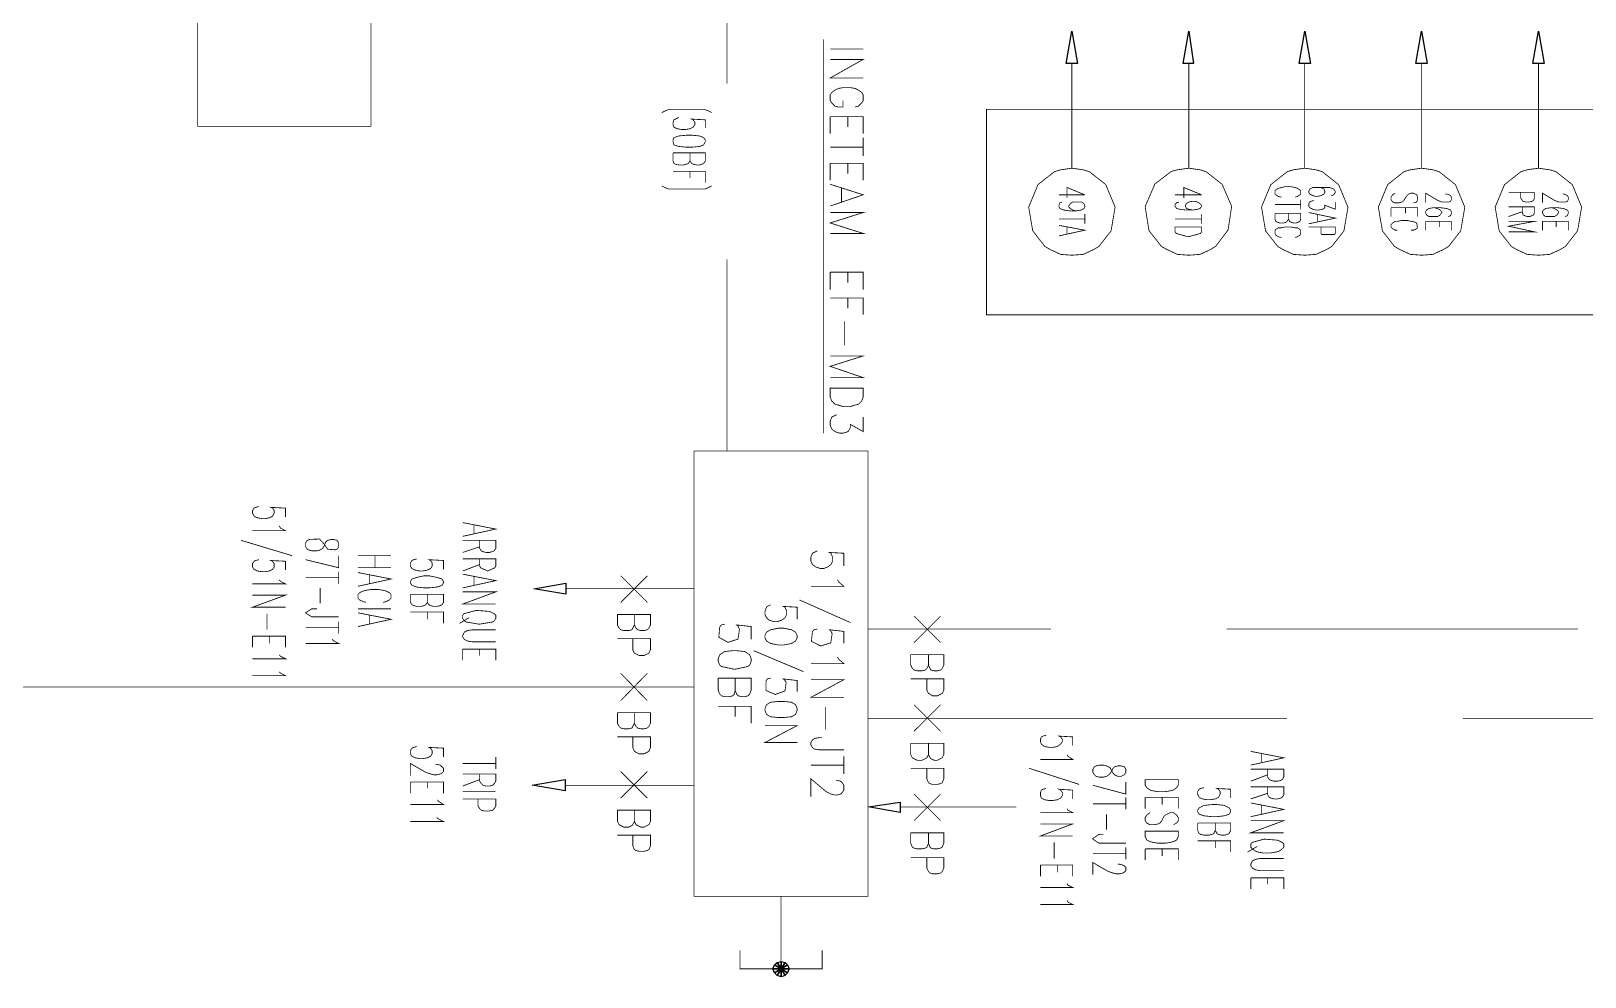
# Model space of a CAD drawing. Extents: x 0.1 to 11.6, y 0.2 to 16.4.
# Drawn here: x 3.684 to 5.291, y 2.533 to 3.511 of the extents above; entities that cross this region are included whole.
import ezdxf

# ---------------------------------------------------------------- set-up
doc = ezdxf.new("R2010")
doc.units = 0
doc.header["$MEASUREMENT"] = 0

msp = doc.modelspace()

# ---------------------------------------------------------------- linework, layer by layer
at = {"color": 0, "const_width": 0.000833}
for points in [[(3.85585, 3.41249), (4.035, 3.41249), (4.035, 3.87332), (3.85585, 3.87332), (3.85585, 3.41249)], [(4.67165, 3.42996), (5.46669, 3.42996), (5.46669, 3.2175), (4.67165, 3.2175), (4.67165, 3.42996)], [(4.035, 3.41249), (4.035, 3.41249)], [(4.38086, 3.39833), (4.37918, 3.40082), (4.375, 3.4025), (4.36664, 3.40332), (4.36165, 3.40332), (4.35335, 3.4025), (4.34836, 3.40082), (4.3475, 3.39833), (4.3475, 3.39665), (4.34836, 3.39333), (4.35335, 3.39165), (4.36165, 3.39085), (4.36664, 3.39085), (4.375, 3.39165), (4.37918, 3.39333), (4.38086, 3.39665), (4.38086, 3.39833)], [(4.75999, 3.27914), (4.77165, 3.28), (4.7825, 3.285), (4.78792, 3.28819), (4.80051, 3.30436), (4.80469, 3.32894), (4.79503, 3.35215), (4.77806, 3.36556), (4.77165, 3.36751), (4.75999, 3.36914), (4.74832, 3.36751), (4.74186, 3.36556), (4.72488, 3.35215), (4.71528, 3.32894), (4.71946, 3.30442), (4.73204, 3.28819), (4.73753, 3.285), (4.74832, 3.28), (4.75999, 3.27914)], [(4.88081, 3.27914), (4.89253, 3.28), (4.90332, 3.285), (4.90886, 3.28847), (4.9215, 3.30524), (4.92524, 3.32975), (4.91536, 3.35249), (4.89876, 3.36556), (4.89253, 3.36751), (4.88081, 3.36914), (4.86914, 3.36751), (4.86279, 3.36583), (4.84586, 3.35286), (4.83578, 3.32954), (4.83968, 3.30458), (4.85271, 3.28814), (4.85835, 3.285), (4.86914, 3.28), (4.88081, 3.27914)], [(5.00082, 3.27914), (5.01247, 3.28), (5.02333, 3.285), (5.02875, 3.28819), (5.04135, 3.30436), (5.04551, 3.32894), (5.03586, 3.35215), (5.01888, 3.36556), (5.01247, 3.36751), (5.00082, 3.36914), (4.98915, 3.36751), (4.98269, 3.36556), (4.96571, 3.35215), (4.95611, 3.32894), (4.96029, 3.30436), (4.97287, 3.28819), (4.97835, 3.285), (4.98915, 3.28), (5.00082, 3.27914)], [(5.12169, 3.27914), (5.13336, 3.28), (5.14415, 3.285), (5.14958, 3.28819), (5.16217, 3.30442), (5.16635, 3.32894), (5.15668, 3.35215), (5.13976, 3.36556), (5.13336, 3.36751), (5.12169, 3.36914), (5.10997, 3.36751), (5.10351, 3.36556), (5.08658, 3.35215), (5.07693, 3.32894), (5.08111, 3.30436), (5.09369, 3.28819), (5.09918, 3.285), (5.10997, 3.28), (5.12169, 3.27914)], [(5.24251, 3.27914), (5.25418, 3.28), (5.26497, 3.285), (5.2704, 3.28819), (5.28299, 3.30436), (5.28717, 3.32894), (5.27756, 3.35215), (5.26058, 3.36556), (5.25418, 3.36751), (5.24251, 3.36914), (5.23085, 3.36751), (5.22439, 3.36556), (5.20742, 3.35215), (5.19775, 3.32894), (5.20193, 3.30436), (5.21451, 3.28819), (5.22, 3.285), (5.23085, 3.28), (5.24251, 3.27914)], [(4.86664, 3.30832), (4.89415, 3.30832), (4.89415, 3.30333), (4.8929, 3.30165), (4.88037, 3.29818), (4.86783, 3.30165), (4.86664, 3.30333), (4.86664, 3.30832)], [(4.50999, 3.14165), (4.54417, 3.14165), (4.54417, 3.13249), (4.54249, 3.12831), (4.53917, 3.125), (4.53586, 3.12414), (4.53082, 3.1225), (4.52333, 3.1225), (4.51833, 3.12414), (4.51503, 3.125), (4.51167, 3.12831), (4.50999, 3.13249), (4.50999, 3.14165)], [(4.36914, 3.07667), (4.54915, 3.07667), (4.54915, 2.61583), (4.36914, 2.61583), (4.36914, 3.07667)], [(4.54915, 3.07667), (4.54915, 3.07667)], [(4.00168, 2.98167), (4, 2.98415), (3.99669, 2.98497), (3.99333, 2.98497), (3.99001, 2.98415), (3.98833, 2.98247), (3.98665, 2.97831), (3.98503, 2.97581), (3.98247, 2.97418), (3.97917, 2.97331), (3.97418, 2.97331), (3.97081, 2.97418), (3.96918, 2.97499), (3.9675, 2.97749), (3.9675, 2.98167), (3.96918, 2.98415), (3.97211, 2.98519), (3.98188, 2.98551), (3.98654, 2.98047), (3.99018, 2.97504), (3.99772, 2.97433), (4, 2.97499), (4.00168, 2.97749), (4.00168, 2.98167)], [(4.11003, 2.94168), (4.10835, 2.94417), (4.10335, 2.94581), (4.095, 2.94749), (4.09, 2.94749), (4.08251, 2.94581), (4.07747, 2.94417), (4.07585, 2.94168), (4.07585, 2.94), (4.07747, 2.9375), (4.08251, 2.93582), (4.09, 2.935), (4.095, 2.935), (4.10335, 2.93582), (4.10835, 2.9375), (4.11003, 2.94), (4.11003, 2.94168)], [(4.16417, 2.90662), (4.16249, 2.90831), (4.15918, 2.91), (4.1575, 2.91064), (4.14382, 2.91168), (4.13118, 2.90826), (4.12999, 2.90662), (4.12999, 2.90332), (4.13167, 2.90082), (4.13346, 2.89968), (4.14708, 2.8974), (4.16064, 2.89968), (4.16249, 2.90082), (4.16417, 2.90332), (4.16417, 2.90662)], [(4.47586, 2.88579), (4.47418, 2.88917), (4.47, 2.89165), (4.46164, 2.89333), (4.45665, 2.89333), (4.44835, 2.89165), (4.44417, 2.88917), (4.44249, 2.88579), (4.44249, 2.88331), (4.44417, 2.87999), (4.44835, 2.8775), (4.45665, 2.87582), (4.46164, 2.87582), (4.47, 2.8775), (4.47418, 2.87999), (4.47586, 2.88331), (4.47586, 2.88579)], [(4.42833, 2.86165), (4.42665, 2.86583), (4.42165, 2.86914), (4.41336, 2.87001), (4.40918, 2.87001), (4.40082, 2.86914), (4.39583, 2.86583), (4.39415, 2.86165), (4.39415, 2.85915), (4.39583, 2.85499), (4.39789, 2.85357), (4.41124, 2.85075), (4.42453, 2.85357), (4.42665, 2.85499), (4.42833, 2.85915), (4.42833, 2.86165)], [(4.47586, 2.81), (4.47418, 2.81413), (4.47, 2.81668), (4.46164, 2.81749), (4.45665, 2.81749), (4.44835, 2.81668), (4.44417, 2.81413), (4.44249, 2.81), (4.44249, 2.80832), (4.44417, 2.80414), (4.44835, 2.80165), (4.45665, 2.80083), (4.46164, 2.80083), (4.47, 2.80165), (4.47418, 2.80414), (4.47586, 2.80832), (4.47586, 2.81)], [(4.81581, 2.7475), (4.81418, 2.75), (4.81082, 2.75082), (4.80751, 2.75082), (4.80414, 2.75), (4.80251, 2.74832), (4.80083, 2.74501), (4.79915, 2.74246), (4.79585, 2.73996), (4.79249, 2.73915), (4.78836, 2.73915), (4.785, 2.73996), (4.78331, 2.74164), (4.78168, 2.74414), (4.78168, 2.7475), (4.78331, 2.75), (4.785, 2.75082), (4.78836, 2.75163), (4.79249, 2.75163), (4.79585, 2.75082), (4.79915, 2.74914), (4.80083, 2.74664), (4.80251, 2.74333), (4.80414, 2.74164), (4.80751, 2.73996), (4.81082, 2.73996), (4.81418, 2.74164), (4.81581, 2.74414), (4.81581, 2.7475)], [(4.83583, 2.73665), (4.87001, 2.73665), (4.87001, 2.73079), (4.86833, 2.72831), (4.86501, 2.72581), (4.86165, 2.72499), (4.85667, 2.72418), (4.84918, 2.72418), (4.84418, 2.72499), (4.84082, 2.72581), (4.83751, 2.72831), (4.83583, 2.73079), (4.83583, 2.73665)], [(4.92415, 2.70497), (4.92253, 2.70747), (4.91749, 2.70996), (4.91, 2.71083), (4.905, 2.71083), (4.89665, 2.70996), (4.89165, 2.70747), (4.88997, 2.70497), (4.88997, 2.70335), (4.89165, 2.70079), (4.89665, 2.69917), (4.905, 2.69829), (4.91, 2.69829), (4.91749, 2.69917), (4.92253, 2.70079), (4.92415, 2.70335), (4.92415, 2.70497)], [(4.83583, 2.68332), (4.87001, 2.68332), (4.87001, 2.67746), (4.86833, 2.67415), (4.86501, 2.67247), (4.86165, 2.67165), (4.85667, 2.67085), (4.84918, 2.67085), (4.84418, 2.67165), (4.84082, 2.67247), (4.83751, 2.67415), (4.83583, 2.67746), (4.83583, 2.68332)], [(4.97917, 2.66997), (4.97749, 2.67165), (4.97418, 2.67333), (4.97233, 2.67399), (4.95888, 2.67507), (4.94629, 2.67165), (4.94499, 2.66997), (4.94499, 2.66667), (4.94667, 2.66499), (4.94997, 2.66249), (4.95247, 2.66168), (4.95751, 2.66081), (4.96582, 2.66081), (4.97081, 2.66168), (4.97418, 2.66249), (4.97749, 2.66499), (4.97917, 2.66667), (4.97917, 2.66997)]]:
    msp.add_lwpolyline(points, close=True, dxfattribs=at)
for points in [[(4.40332, 3.45665), (4.40332, 3.65414)], [(4.50331, 3.5025), (4.50331, 3.095)], [(4.54417, 3.49246), (4.50999, 3.49246)], [(4.50999, 3.48167), (4.54417, 3.48167), (4.50999, 3.46251), (4.54417, 3.46251)], [(4.75999, 3.47749), (4.75999, 3.36914)], [(4.88086, 3.47749), (4.88086, 3.36914)], [(5.00082, 3.47749), (5.00082, 3.36914)], [(5.12169, 3.47749), (5.12169, 3.36914)], [(5.24251, 3.47749), (5.24251, 3.36914)], [(4.53586, 3.43251), (4.53917, 3.43332), (4.54249, 3.43664), (4.54417, 3.43913), (4.54417, 3.44499), (4.54249, 3.44749), (4.53917, 3.44997), (4.53586, 3.45167), (4.53082, 3.45247), (4.52333, 3.45247), (4.51833, 3.45167), (4.51503, 3.44997), (4.51167, 3.44749), (4.50999, 3.44499), (4.50999, 3.43913), (4.51167, 3.43664), (4.51503, 3.43332), (4.51833, 3.43251), (4.52333, 3.43251), (4.52333, 3.43913)], [(4.38747, 3.42665), (4.38417, 3.42833), (4.38064, 3.42979), (4.34272, 3.42979), (4.33919, 3.42833), (4.33583, 3.42665)], [(4.38086, 3.41081), (4.38086, 3.41917), (4.36664, 3.41997), (4.36833, 3.41917), (4.37001, 3.41667), (4.37001, 3.41417), (4.36833, 3.41168), (4.36501, 3.41), (4.36003, 3.40913), (4.35667, 3.40913), (4.35167, 3.41), (4.34836, 3.41168), (4.3475, 3.41417), (4.3475, 3.41667), (4.34836, 3.41917), (4.35335, 3.42165)], [(4.50999, 3.42247), (4.54417, 3.42247), (4.54417, 3.405)], [(4.50999, 3.42247), (4.50999, 3.405)], [(4.52832, 3.42247), (4.52832, 3.41168)], [(4.54417, 3.39085), (4.50999, 3.39085)], [(4.54417, 3.40082), (4.54417, 3.38167)], [(4.3475, 3.38499), (4.38086, 3.38499), (4.38086, 3.37663), (4.37918, 3.37414), (4.3775, 3.37332), (4.375, 3.3725), (4.37169, 3.3725), (4.36833, 3.37332), (4.36664, 3.37414), (4.36501, 3.37663), (4.36501, 3.38499)], [(4.36501, 3.37663), (4.36333, 3.37414), (4.36165, 3.37332), (4.35835, 3.3725), (4.35335, 3.3725), (4.34999, 3.37332), (4.34836, 3.37414), (4.3475, 3.37663), (4.3475, 3.38499)], [(4.3475, 3.36583), (4.38086, 3.36583), (4.38086, 3.35417)], [(4.36501, 3.36583), (4.36501, 3.35915)], [(4.50999, 3.37414), (4.54417, 3.37414), (4.54417, 3.35667)], [(4.50999, 3.37414), (4.50999, 3.35667)], [(4.52832, 3.37414), (4.52832, 3.36333)], [(4.38747, 3.35081), (4.38417, 3.34912), (4.38064, 3.34771), (4.34272, 3.34771), (4.33919, 3.34912), (4.33583, 3.35081)], [(4.50999, 3.35249), (4.54417, 3.34164), (4.50999, 3.32997)], [(4.52165, 3.34831), (4.52165, 3.33415)], [(4.77333, 3.34164), (4.75499, 3.34918), (4.75499, 3.33832)], [(4.89415, 3.34164), (4.87582, 3.34918), (4.87582, 3.33832)], [(4.99083, 3.33914), (4.99333, 3.34), (4.99582, 3.34164), (4.99669, 3.3425), (4.99669, 3.34581), (4.99582, 3.34663), (4.99333, 3.34831), (4.99083, 3.34918), (4.98665, 3.34999), (4.97999, 3.34999), (4.97331, 3.34831), (4.97081, 3.34663), (4.97, 3.34581), (4.97, 3.3425), (4.97081, 3.34164), (4.97331, 3.34), (4.97667, 3.33914)], [(5.02832, 3.34082), (5.03082, 3.34164), (5.0325, 3.34412), (5.0325, 3.345), (5.03082, 3.3475), (5.02669, 3.34918), (5.00917, 3.34918), (5.00586, 3.3475), (5.00499, 3.345), (5.00499, 3.34412), (5.00586, 3.3425), (5.00917, 3.34082), (5.01247, 3.34), (5.01417, 3.34), (5.01753, 3.34082), (5.02083, 3.3425), (5.02165, 3.34412), (5.02165, 3.345), (5.02083, 3.3475), (5.01753, 3.34918), (5.01417, 3.34918)], [(5.11333, 3.33333), (5.11664, 3.33415), (5.11751, 3.33664), (5.11751, 3.33914), (5.11664, 3.34164), (5.11333, 3.34332), (5.11083, 3.34332), (5.10835, 3.3425), (5.10585, 3.34), (5.10335, 3.33583), (5.10167, 3.33415), (5.10086, 3.33415), (5.09831, 3.33333), (5.09418, 3.33333), (5.09169, 3.33415), (5.09, 3.33664), (5.09, 3.33914), (5.09169, 3.34164), (5.09418, 3.34332)], [(5.14583, 3.3425), (5.14751, 3.3425), (5.15001, 3.34164), (5.15164, 3.34082), (5.1525, 3.33914), (5.1525, 3.33664), (5.15164, 3.33496), (5.15001, 3.33415), (5.14253, 3.33415), (5.13835, 3.33583), (5.12582, 3.34332), (5.12582, 3.33333)], [(5.21164, 3.34412), (5.23833, 3.34412), (5.23833, 3.33832), (5.23753, 3.33583), (5.23583, 3.33496), (5.23335, 3.33415), (5.22917, 3.33415), (5.22667, 3.33496), (5.22586, 3.33583), (5.22418, 3.33832), (5.22418, 3.34412)], [(5.26753, 3.3425), (5.26833, 3.3425), (5.27083, 3.34164), (5.27251, 3.34082), (5.27333, 3.33914), (5.27333, 3.33664), (5.27251, 3.33496), (5.27083, 3.33415), (5.26335, 3.33415), (5.25917, 3.33583), (5.24669, 3.34332), (5.24669, 3.33333)], [(4.77333, 3.34164), (4.74669, 3.34164)], [(4.76417, 3.32497), (4.76085, 3.32585), (4.75836, 3.32747), (4.75667, 3.32915), (4.75667, 3.32997), (4.75836, 3.33247), (4.76085, 3.33415), (4.77001, 3.33415), (4.77251, 3.33247), (4.77333, 3.32997), (4.77333, 3.32915), (4.77251, 3.32747), (4.77001, 3.32585), (4.76417, 3.32497), (4.75836, 3.32497), (4.75168, 3.32585), (4.7475, 3.32747), (4.74669, 3.32915), (4.74669, 3.33083), (4.7475, 3.33333), (4.75, 3.33415)], [(4.89415, 3.34164), (4.86664, 3.34164)], [(4.88499, 3.32585), (4.88081, 3.32667), (4.87831, 3.32747), (4.8775, 3.32997), (4.8775, 3.33083), (4.87831, 3.33247), (4.88081, 3.33415), (4.88499, 3.33496), (4.88667, 3.33496), (4.88997, 3.33415), (4.89253, 3.33247), (4.89415, 3.33083), (4.89415, 3.32997), (4.89253, 3.32747), (4.88997, 3.32667), (4.88499, 3.32585), (4.87831, 3.32585), (4.87169, 3.32667), (4.86833, 3.32747), (4.86664, 3.32997), (4.86664, 3.33165), (4.86833, 3.33333), (4.87082, 3.33415)], [(4.99669, 3.33165), (4.97, 3.33165)], [(4.99669, 3.33664), (4.99669, 3.32667)], [(5.0325, 3.33415), (5.0325, 3.32667), (5.02165, 3.33083), (5.02165, 3.32915), (5.02083, 3.32747), (5.01915, 3.32667), (5.01497, 3.32585), (5.01247, 3.32585), (5.00917, 3.32667), (5.00581, 3.32835), (5.00499, 3.32997), (5.00499, 3.33247), (5.00581, 3.33415), (5.00749, 3.33496), (5.00999, 3.33583)], [(5.09, 3.32835), (5.11751, 3.32835), (5.11751, 3.31917)], [(5.09, 3.32835), (5.09, 3.31917)], [(5.10499, 3.32835), (5.10499, 3.32249)], [(5.14914, 3.31917), (5.15164, 3.31999), (5.1525, 3.32249), (5.1525, 3.32417), (5.15164, 3.32585), (5.14751, 3.32747), (5.14085, 3.32835), (5.13417, 3.32835), (5.12918, 3.32747), (5.12668, 3.32585), (5.12582, 3.32417), (5.12582, 3.32329), (5.12668, 3.32081), (5.12918, 3.31917), (5.13835, 3.31917), (5.14085, 3.32081), (5.14253, 3.32329), (5.14253, 3.32417), (5.14085, 3.32585), (5.13835, 3.32747), (5.13417, 3.32835)], [(5.21164, 3.32915), (5.23833, 3.32915), (5.23833, 3.32329), (5.23753, 3.32081), (5.23583, 3.31999), (5.23335, 3.31917), (5.23085, 3.31917), (5.22835, 3.31999), (5.22667, 3.32081), (5.22586, 3.32329), (5.22586, 3.32915)], [(5.27001, 3.31917), (5.27251, 3.31999), (5.27333, 3.32249), (5.27333, 3.32417), (5.27251, 3.32585), (5.26833, 3.32747), (5.26167, 3.32835), (5.25586, 3.32835), (5.25, 3.32747), (5.2475, 3.32585), (5.24669, 3.32417), (5.24669, 3.32329), (5.2475, 3.32081), (5.25, 3.31917), (5.25917, 3.31917), (5.26167, 3.32081), (5.26335, 3.32329), (5.26335, 3.32417), (5.26167, 3.32585), (5.25917, 3.32747), (5.25586, 3.32835)], [(4.50999, 3.32329), (4.54417, 3.32329), (4.50999, 3.3125), (4.54417, 3.30165), (4.50999, 3.30165)], [(4.77333, 3.31668), (4.74669, 3.31668)], [(4.77333, 3.32167), (4.77333, 3.31164)], [(4.89415, 3.31668), (4.86664, 3.31668)], [(4.89415, 3.32167), (4.89415, 3.31164)], [(4.97, 3.32249), (4.99669, 3.32249), (4.99669, 3.31668), (4.99582, 3.31413), (4.99414, 3.31332), (4.99164, 3.3125), (4.98915, 3.3125), (4.98665, 3.31332), (4.98497, 3.31413), (4.98415, 3.31668), (4.98415, 3.32249)], [(4.98415, 3.31668), (4.98247, 3.31413), (4.98167, 3.31332), (4.97917, 3.3125), (4.97499, 3.3125), (4.9725, 3.31332), (4.97081, 3.31413), (4.97, 3.31668), (4.97, 3.32249)], [(5.00499, 3.32329), (5.0325, 3.31749), (5.00499, 3.31164)], [(5.01417, 3.32081), (5.01417, 3.31413)], [(5.11083, 3.30501), (5.11333, 3.30501), (5.11664, 3.30664), (5.11729, 3.30767), (5.11664, 3.31244), (5.11203, 3.31435), (5.11083, 3.31413), (5.10747, 3.315), (5.10086, 3.315), (5.09668, 3.31413), (5.09418, 3.31413), (5.09169, 3.3125), (5.09, 3.31082), (5.09, 3.30832), (5.09169, 3.30664), (5.09418, 3.30501), (5.09668, 3.30501)], [(5.12582, 3.31413), (5.1525, 3.31413), (5.1525, 3.30501)], [(5.12582, 3.31413), (5.12582, 3.30501)], [(5.13997, 3.31413), (5.13997, 3.30832)], [(5.21164, 3.31413), (5.23833, 3.31413), (5.21164, 3.30914), (5.23833, 3.30333), (5.21164, 3.30333)], [(5.22586, 3.32417), (5.21164, 3.31917)], [(5.24669, 3.31413), (5.27333, 3.31413), (5.27333, 3.30501)], [(5.24669, 3.31413), (5.24669, 3.30501)], [(5.26085, 3.31413), (5.26085, 3.30832)], [(4.74669, 3.31), (4.77333, 3.30501), (4.74669, 3.29915)], [(4.75499, 3.30832), (4.75499, 3.30083)], [(4.99083, 3.29747), (4.99333, 3.29833), (4.99582, 3.29997), (4.99669, 3.30165), (4.99669, 3.30414), (4.99582, 3.30583), (4.99333, 3.30751), (4.99083, 3.30751), (4.98665, 3.30832), (4.97999, 3.30832), (4.97667, 3.30751), (4.97331, 3.30751), (4.97081, 3.30583), (4.97, 3.30414), (4.97, 3.30165), (4.97081, 3.29997), (4.97331, 3.29833), (4.97667, 3.29747)], [(5.00499, 3.30832), (5.0325, 3.30832), (5.0325, 3.30165), (5.03157, 3.30051), (5.01839, 3.30051), (5.01753, 3.30165), (5.01753, 3.30832)], [(4.40332, 3.07667), (4.40332, 3.27501)], [(4.50999, 3.26167), (4.54417, 3.26167), (4.54417, 3.24333)], [(4.50999, 3.26167), (4.50999, 3.24333)], [(4.52832, 3.26167), (4.52832, 3.25082)], [(4.50999, 3.23497), (4.54417, 3.23497), (4.54417, 3.2175)], [(4.52832, 3.23497), (4.52832, 3.22418)], [(4.52501, 3.21083), (4.52501, 3.18582)], [(4.50999, 3.17497), (4.54417, 3.17497), (4.50999, 3.16417), (4.54417, 3.1525), (4.50999, 3.1525)], [(4.54417, 3.11165), (4.54417, 3.09663), (4.53082, 3.10417), (4.53082, 3.10081), (4.52919, 3.0975), (4.52832, 3.09663), (4.52333, 3.095), (4.52001, 3.095), (4.51503, 3.09663), (4.51167, 3.09918), (4.50999, 3.10331), (4.50999, 3.10747), (4.51167, 3.11165), (4.51665, 3.11415)], [(3.94667, 3.00831), (3.94667, 3.01747), (3.93164, 3.01833), (3.93332, 3.01747), (3.935, 3.01497), (3.935, 3.01247), (3.93332, 3.00917), (3.93001, 3.00749), (3.92583, 3.00667), (3.92253, 3.00667), (3.91749, 3.00749), (3.91417, 3.00917), (3.91249, 3.01247), (3.91249, 3.01497), (3.91417, 3.01747), (3.91585, 3.01833), (3.91917, 3.01915)], [(3.94, 2.99914), (3.94168, 2.99664), (3.94667, 2.99414), (3.91249, 2.99414)], [(4.12999, 3.0025), (4.16417, 2.99582), (4.12999, 2.98833)], [(4.14165, 3), (4.14165, 2.99083)], [(3.95335, 2.96832), (3.90082, 2.98415)], [(4.12999, 2.98415), (4.16417, 2.98415), (4.16417, 2.97581), (4.16249, 2.97331), (4.16086, 2.9725), (4.1575, 2.97163), (4.15419, 2.97163), (4.15082, 2.9725), (4.14914, 2.97331), (4.14751, 2.97581), (4.14751, 2.98415)], [(4.14751, 2.97749), (4.12999, 2.97168)], [(4.52414, 2.95747), (4.52414, 2.97081), (4.50917, 2.97163), (4.51085, 2.97081), (4.51247, 2.96664), (4.51247, 2.96251), (4.51085, 2.95915), (4.50749, 2.95665), (4.50331, 2.95497), (4.5, 2.95497), (4.49501, 2.95665), (4.49164, 2.95915), (4.49001, 2.96251), (4.49001, 2.96664), (4.49164, 2.97081), (4.49669, 2.97331)], [(3.94667, 2.95335), (3.94667, 2.96251), (3.93164, 2.96332), (3.93332, 2.96251), (3.935, 2.95996), (3.935, 2.95665), (3.93332, 2.95415), (3.93001, 2.95247), (3.92583, 2.95167), (3.92253, 2.95167), (3.91749, 2.95247), (3.91417, 2.95415), (3.91249, 2.95665), (3.91249, 2.95996), (3.91417, 2.96251), (3.91585, 2.96332), (3.91917, 2.96414)], [(3.9675, 2.96414), (4.00168, 2.95583), (4.00168, 2.96832)], [(4.05583, 2.96832), (4.02165, 2.96832)], [(4.03917, 2.96832), (4.03917, 2.95583)], [(4.11003, 2.95415), (4.11003, 2.96332), (4.095, 2.96414), (4.09668, 2.96332), (4.09831, 2.96083), (4.09831, 2.95747), (4.09668, 2.95497), (4.09332, 2.95335), (4.08832, 2.95247), (4.08583, 2.95247), (4.08083, 2.95335), (4.07747, 2.95497), (4.07585, 2.95747), (4.07585, 2.96083), (4.07747, 2.96332), (4.07915, 2.96414), (4.08251, 2.965)], [(4.12999, 2.965), (4.16417, 2.965), (4.16417, 2.95747), (4.16319, 2.95578), (4.15582, 2.95242), (4.14844, 2.95578), (4.14751, 2.95747), (4.14751, 2.965)], [(4.14751, 2.95915), (4.12999, 2.95247)], [(3.94, 2.94331), (3.94168, 2.94168), (3.94667, 2.93913), (3.91249, 2.93913)], [(4.00168, 2.94581), (3.9675, 2.94581)], [(4.00168, 2.95167), (4.00168, 2.93913)], [(4.05583, 2.95583), (4.02165, 2.95583)], [(4.02165, 2.95085), (4.05583, 2.94417), (4.02165, 2.93664)], [(4.03331, 2.94829), (4.03331, 2.93913)], [(4.12999, 2.94917), (4.16417, 2.94249), (4.12999, 2.935)], [(4.14165, 2.94667), (4.14165, 2.9375)], [(4.29335, 2.94749), (4.32086, 2.91997)], [(4.29335, 2.91997), (4.32086, 2.94749)], [(4.51753, 2.94331), (4.51915, 2.94081), (4.52414, 2.93664), (4.49001, 2.93664)], [(3.91249, 2.92746), (3.94667, 2.92746), (3.91249, 2.91499), (3.94667, 2.91499)], [(3.98247, 2.935), (3.98247, 2.91917)], [(4.04753, 2.91997), (4.05083, 2.92085), (4.05414, 2.92247), (4.05583, 2.92415), (4.05583, 2.92833), (4.05414, 2.93001), (4.05083, 2.93164), (4.04753, 2.93251), (4.04249, 2.93332), (4.035, 2.93332), (4.03, 2.93251), (4.02669, 2.93164), (4.02333, 2.93001), (4.02165, 2.92833), (4.02165, 2.92415), (4.02333, 2.92247), (4.02669, 2.92085), (4.03, 2.91997)], [(4.07585, 2.92833), (4.11003, 2.92833), (4.11003, 2.91997), (4.10835, 2.91749), (4.10667, 2.91667), (4.10335, 2.91581), (4.09999, 2.91581), (4.09668, 2.91667), (4.095, 2.91749), (4.09332, 2.91997), (4.09332, 2.92833)], [(4.09332, 2.91997), (4.09169, 2.91749), (4.09, 2.91667), (4.08751, 2.91581), (4.08251, 2.91581), (4.07915, 2.91667), (4.07747, 2.91749), (4.07585, 2.91997), (4.07585, 2.92833)], [(4.12999, 2.93083), (4.16417, 2.93083), (4.12999, 2.91829), (4.16417, 2.91829)], [(4.23665, 2.93414), (4.36914, 2.93414)], [(4.00168, 2.905), (3.97586, 2.905), (3.97368, 2.90511), (3.96733, 2.90918), (3.97368, 2.91325), (3.97586, 2.91331), (3.97917, 2.91331)], [(4.05583, 2.91331), (4.02165, 2.91331)], [(4.02165, 2.90918), (4.05583, 2.9025), (4.02165, 2.89497)], [(4.07585, 2.91), (4.11003, 2.91), (4.11003, 2.89833)], [(4.09332, 2.91), (4.09332, 2.9025)], [(4.47586, 2.9025), (4.47586, 2.91499), (4.46164, 2.91581), (4.46332, 2.91499), (4.465, 2.91081), (4.465, 2.9075), (4.46332, 2.90414), (4.46001, 2.90164), (4.45503, 2.90001), (4.45167, 2.90001), (4.44667, 2.90164), (4.44417, 2.90414), (4.44249, 2.9075), (4.44249, 2.91081), (4.44417, 2.91499), (4.44499, 2.91581), (4.44835, 2.91749)], [(4.53082, 2.89914), (4.47835, 2.92247)], [(3.92751, 2.90831), (3.92751, 2.89165)], [(4.00168, 2.89415), (3.9675, 2.89415)], [(4.00168, 2.90001), (4.00168, 2.88747)], [(4.03331, 2.90662), (4.03331, 2.89746)], [(4.13667, 2.90414), (4.12668, 2.89833)], [(4.28999, 2.9075), (4.32417, 2.9075), (4.32417, 2.89665), (4.32249, 2.89333), (4.32086, 2.89165), (4.31749, 2.89085), (4.31418, 2.89085), (4.31082, 2.89165), (4.30919, 2.89333), (4.30751, 2.89665), (4.30751, 2.9075)], [(4.30751, 2.89665), (4.30501, 2.89165), (4.30165, 2.89085), (4.29665, 2.89085), (4.29335, 2.89165), (4.29167, 2.89333), (4.28999, 2.89665), (4.28999, 2.9075)], [(4.42833, 2.88167), (4.42833, 2.89497), (4.41336, 2.89665), (4.41499, 2.89497), (4.41618, 2.89236), (4.41465, 2.88194), (4.40419, 2.87864), (4.39481, 2.88396), (4.39572, 2.89438), (4.39751, 2.89665), (4.40082, 2.89746)], [(4.52414, 2.8775), (4.52414, 2.88997), (4.50917, 2.89165), (4.51085, 2.88997), (4.51204, 2.88769), (4.51058, 2.87804), (4.50011, 2.87489), (4.49061, 2.87972), (4.4916, 2.88954), (4.49333, 2.89165), (4.49669, 2.89247)], [(4.73833, 2.89247), (4.54915, 2.89247)], [(4.59668, 2.90582), (4.62418, 2.87831)], [(4.59668, 2.87831), (4.62418, 2.90582)], [(5.28331, 2.89247), (4.91997, 2.89247)], [(3.91249, 2.88499), (3.94667, 2.88499), (3.94667, 2.87332)], [(3.91249, 2.88499), (3.91249, 2.87332)], [(3.93001, 2.88499), (3.93001, 2.8775)], [(3.99501, 2.88167), (3.99669, 2.87999), (4.00168, 2.8775), (3.9675, 2.8775)], [(4.16417, 2.89165), (4.14003, 2.89165), (4.13499, 2.89085), (4.13167, 2.88917), (4.12999, 2.88579), (4.12999, 2.88417), (4.13167, 2.88167), (4.13499, 2.87999), (4.14003, 2.87918), (4.16417, 2.87918)], [(4.28999, 2.88249), (4.32417, 2.88249), (4.32417, 2.87082), (4.32249, 2.86746), (4.31749, 2.86496), (4.3125, 2.86496), (4.30751, 2.86746), (4.30583, 2.87082), (4.30583, 2.88249)], [(3.94, 2.86583), (3.94168, 2.86415), (3.94667, 2.86165), (3.91249, 2.86165)], [(4.12999, 2.87164), (4.16417, 2.87164), (4.16417, 2.85997)], [(4.12999, 2.87164), (4.12999, 2.85997)], [(4.14751, 2.87164), (4.14751, 2.86496)], [(4.48247, 2.84831), (4.43083, 2.87001)], [(4.51753, 2.86333), (4.51915, 2.86083), (4.52414, 2.85667), (4.49001, 2.85667)], [(4.59332, 2.86583), (4.6275, 2.86583), (4.6275, 2.85499), (4.62582, 2.85167), (4.62418, 2.84999), (4.62082, 2.84918), (4.61751, 2.84918), (4.61415, 2.84999), (4.61165, 2.85499), (4.61165, 2.86583)], [(4.61165, 2.85499), (4.61003, 2.85167), (4.60835, 2.84999), (4.60499, 2.84918), (4.59999, 2.84918), (4.59668, 2.84999), (4.595, 2.85167), (4.59332, 2.85499), (4.59332, 2.86583)], [(3.94, 2.84831), (3.94168, 2.84668), (3.94667, 2.84412), (3.91249, 2.84412)], [(4.29335, 2.84663), (4.32086, 2.81831)], [(4.29335, 2.81831), (4.32086, 2.84663)], [(4.36914, 2.83247), (2.04753, 2.83247)], [(4.39415, 2.84164), (4.42833, 2.84164), (4.42833, 2.82915), (4.42665, 2.82497), (4.42503, 2.82329), (4.42165, 2.82249), (4.41835, 2.82249), (4.41499, 2.82329), (4.41336, 2.82497), (4.41168, 2.82915), (4.41168, 2.84164)], [(4.41168, 2.82915), (4.41081, 2.82497), (4.40918, 2.82329), (4.40582, 2.82249), (4.40082, 2.82249), (4.39751, 2.82329), (4.39583, 2.82497), (4.39415, 2.82915), (4.39415, 2.84164)], [(4.47586, 2.82747), (4.47586, 2.83914), (4.46164, 2.84082), (4.46332, 2.83914), (4.46446, 2.83718), (4.46326, 2.8284), (4.45329, 2.82471), (4.44368, 2.82872), (4.44353, 2.83854), (4.44499, 2.84082), (4.44835, 2.84164)], [(4.49001, 2.84), (4.52414, 2.84), (4.49001, 2.82167), (4.52414, 2.82167)], [(4.59332, 2.84082), (4.6275, 2.84082), (4.6275, 2.82915), (4.62582, 2.82579), (4.62082, 2.82329), (4.61583, 2.82329), (4.61333, 2.82497), (4.61165, 2.82579), (4.61003, 2.82915), (4.61003, 2.84082)], [(4.39415, 2.8125), (4.42833, 2.8125), (4.42833, 2.79497)], [(4.41168, 2.8125), (4.41168, 2.80165)], [(4.59668, 2.81413), (4.62418, 2.78668)], [(4.59668, 2.78668), (4.62418, 2.81413)], [(4.28999, 2.80583), (4.32417, 2.80583), (4.32417, 2.79497), (4.32249, 2.79167), (4.32086, 2.78999), (4.31749, 2.78917), (4.31418, 2.78917), (4.31082, 2.78999), (4.30919, 2.79167), (4.30751, 2.79497), (4.30751, 2.80583)], [(4.30751, 2.79497), (4.30583, 2.79167), (4.30501, 2.78999), (4.30165, 2.78917), (4.29665, 2.78917), (4.29335, 2.78999), (4.29167, 2.79167), (4.28999, 2.79497), (4.28999, 2.80583)], [(4.50499, 2.81164), (4.50499, 2.78831)], [(4.98247, 2.79997), (4.54915, 2.79997)], [(5.5275, 2.79997), (5.16417, 2.79997)], [(4.28999, 2.78082), (4.32417, 2.78082), (4.32417, 2.76997), (4.32249, 2.76585), (4.31749, 2.76329), (4.3125, 2.76329), (4.30751, 2.76585), (4.30583, 2.76997), (4.30583, 2.78082)], [(4.44249, 2.79249), (4.47586, 2.79249), (4.44249, 2.77501), (4.47586, 2.77501)], [(4.52414, 2.76747), (4.49832, 2.76747), (4.49333, 2.76833), (4.49164, 2.76997), (4.49001, 2.77246), (4.49001, 2.77501), (4.49164, 2.7775), (4.49333, 2.77914), (4.49832, 2.78), (4.50168, 2.78)], [(4.76085, 2.77165), (4.76085, 2.78082), (4.74669, 2.78162), (4.74832, 2.78082), (4.75, 2.77832), (4.75, 2.77582), (4.74832, 2.77333), (4.74501, 2.77083), (4.74001, 2.76997), (4.73665, 2.76997), (4.73167, 2.77083), (4.72835, 2.77333), (4.72749, 2.77582), (4.72749, 2.77832), (4.72835, 2.78082), (4.72999, 2.78162), (4.73335, 2.7825)], [(4.11003, 2.75999), (4.11003, 2.76915), (4.095, 2.76997), (4.09668, 2.76915), (4.09831, 2.76665), (4.09831, 2.76335), (4.09668, 2.76079), (4.09332, 2.75917), (4.08832, 2.75831), (4.08583, 2.75831), (4.08083, 2.75917), (4.07747, 2.76079), (4.07585, 2.76335), (4.07585, 2.76665), (4.07747, 2.76915), (4.07915, 2.76997), (4.08251, 2.77083)], [(4.59332, 2.77414), (4.6275, 2.77414), (4.6275, 2.76247), (4.62582, 2.75917), (4.62082, 2.75667), (4.61751, 2.75667), (4.61415, 2.75831), (4.61333, 2.75917), (4.61165, 2.76247), (4.61165, 2.77414)], [(4.61165, 2.76247), (4.61003, 2.75917), (4.60499, 2.75667), (4.59999, 2.75667), (4.595, 2.75917), (4.59332, 2.76247), (4.59332, 2.77414)], [(4.94499, 2.76585), (4.97917, 2.75917), (4.94499, 2.75163)], [(4.10167, 2.7525), (4.10335, 2.7525), (4.10667, 2.75163), (4.11003, 2.74832), (4.11003, 2.74501), (4.10835, 2.74333), (4.10667, 2.74251), (4.10335, 2.74164), (4.09999, 2.74164), (4.09668, 2.74251), (4.09169, 2.74414), (4.07585, 2.75331), (4.07585, 2.74083)], [(4.16417, 2.75331), (4.12999, 2.75331)], [(4.16417, 2.75999), (4.16417, 2.7475)], [(4.52414, 2.75163), (4.49001, 2.75163)], [(4.52414, 2.76079), (4.52414, 2.74246)], [(4.59332, 2.74832), (4.6275, 2.74832), (4.6275, 2.73747), (4.62582, 2.73335), (4.62418, 2.73247), (4.62082, 2.73167), (4.61583, 2.73167), (4.61333, 2.73247), (4.61165, 2.73335), (4.61003, 2.73747), (4.61003, 2.74832)], [(4.76753, 2.73167), (4.71582, 2.74832)], [(4.75499, 2.76247), (4.75586, 2.76079), (4.76085, 2.75749), (4.72749, 2.75749)], [(4.95583, 2.76329), (4.95583, 2.75499)], [(4.07585, 2.73415), (4.11003, 2.73415), (4.11003, 2.7225)], [(4.07585, 2.73415), (4.07585, 2.7225)], [(4.09332, 2.73415), (4.09332, 2.72749)], [(4.12999, 2.74251), (4.16417, 2.74251), (4.16417, 2.73497), (4.16249, 2.73247), (4.16081, 2.73079), (4.1575, 2.72999), (4.15419, 2.72999), (4.15082, 2.73079), (4.14914, 2.73247), (4.14751, 2.73497), (4.14751, 2.74251)], [(4.14751, 2.73665), (4.12999, 2.72999)], [(4.29335, 2.74501), (4.32086, 2.7175)], [(4.29335, 2.7175), (4.32086, 2.74501)], [(4.51585, 2.73583), (4.51753, 2.73583), (4.52083, 2.73497), (4.52251, 2.73335), (4.52414, 2.73079), (4.52414, 2.72581), (4.52251, 2.72331), (4.52083, 2.72163), (4.51753, 2.72081), (4.51417, 2.72081), (4.51085, 2.72163), (4.50586, 2.72418), (4.49001, 2.73747), (4.49001, 2.71912)], [(4.78168, 2.73079), (4.81581, 2.72163), (4.81581, 2.73415)], [(4.94499, 2.7475), (4.97917, 2.7475), (4.97917, 2.73915), (4.97749, 2.73665), (4.97586, 2.73583), (4.9725, 2.73497), (4.96918, 2.73497), (4.96582, 2.73583), (4.96419, 2.73665), (4.96251, 2.73915), (4.96251, 2.7475)], [(4.96251, 2.74164), (4.94499, 2.73497)], [(4.10335, 2.71582), (4.10499, 2.71414), (4.11003, 2.71083), (4.07585, 2.71083)], [(4.16417, 2.72418), (4.12999, 2.72418)], [(4.12999, 2.71664), (4.16417, 2.71664), (4.16417, 2.70915), (4.16249, 2.70665), (4.16081, 2.70497), (4.1575, 2.70415), (4.1525, 2.70415), (4.14914, 2.70497), (4.14751, 2.70665), (4.14583, 2.70915), (4.14583, 2.71664)], [(4.23583, 2.73079), (4.36914, 2.73079)], [(4.59668, 2.72168), (4.62418, 2.69417)], [(4.59668, 2.69417), (4.62418, 2.72168)], [(4.76085, 2.71664), (4.76085, 2.72581), (4.74669, 2.72667), (4.74832, 2.72581), (4.75, 2.72331), (4.75, 2.72), (4.74832, 2.7175), (4.74501, 2.71582), (4.74001, 2.715), (4.73665, 2.715), (4.73167, 2.71582), (4.72835, 2.7175), (4.72749, 2.72), (4.72749, 2.72331), (4.72835, 2.72581), (4.72999, 2.72667), (4.73335, 2.72749)], [(4.81581, 2.71832), (4.81581, 2.70583)], [(4.83583, 2.71832), (4.87001, 2.71832), (4.87001, 2.70665)], [(4.83583, 2.71832), (4.83583, 2.70665)], [(4.85335, 2.71832), (4.85335, 2.71083)], [(4.92415, 2.7175), (4.92415, 2.72667), (4.91, 2.72749), (4.91168, 2.72667), (4.91336, 2.72418), (4.91336, 2.72163), (4.91168, 2.71832), (4.90831, 2.71664), (4.90332, 2.71582), (4.90001, 2.71582), (4.89501, 2.71664), (4.89165, 2.71832), (4.88997, 2.72163), (4.88997, 2.72418), (4.89165, 2.72667), (4.89333, 2.72749), (4.89665, 2.72831)], [(4.94499, 2.72917), (4.97917, 2.72917), (4.97917, 2.72081), (4.97749, 2.71832), (4.97586, 2.7175), (4.9725, 2.71664), (4.96918, 2.71664), (4.96582, 2.7175), (4.96419, 2.71832), (4.96251, 2.72081), (4.96251, 2.72917)], [(4.96251, 2.7225), (4.94499, 2.71664)], [(4.28999, 2.70497), (4.32417, 2.70497), (4.32417, 2.69331), (4.32249, 2.69), (4.31749, 2.6875), (4.31418, 2.6875), (4.30919, 2.69), (4.30751, 2.69331), (4.30751, 2.70497)], [(4.30751, 2.69331), (4.30583, 2.69), (4.30501, 2.68913), (4.30165, 2.6875), (4.29665, 2.6875), (4.29167, 2.69), (4.28999, 2.69331), (4.28999, 2.70497)], [(4.58251, 2.70833), (4.70247, 2.70833)], [(4.75499, 2.70665), (4.75586, 2.70497), (4.76085, 2.70247), (4.72749, 2.70247)], [(4.81581, 2.71164), (4.78168, 2.71164)], [(4.79585, 2.70079), (4.79585, 2.685)], [(4.86501, 2.69), (4.86833, 2.69168), (4.87001, 2.69417), (4.87001, 2.69749), (4.86833, 2.69997), (4.86501, 2.70247), (4.86165, 2.70247), (4.85667, 2.69997), (4.85499, 2.69829), (4.85249, 2.69331), (4.85086, 2.69168), (4.84918, 2.69081), (4.84581, 2.69), (4.84082, 2.69), (4.83751, 2.69168), (4.83583, 2.69417), (4.83583, 2.69749), (4.83751, 2.69997), (4.84082, 2.70247)], [(4.94499, 2.71251), (4.97917, 2.70583), (4.94499, 2.69829)], [(4.95583, 2.70996), (4.95583, 2.70079)], [(4.10335, 2.69749), (4.10499, 2.69581), (4.11003, 2.69331), (4.07585, 2.69331)], [(4.72749, 2.69081), (4.76085, 2.69081), (4.72749, 2.67833), (4.76085, 2.67833)], [(4.88997, 2.69168), (4.92415, 2.69168), (4.92415, 2.68414), (4.92253, 2.68083), (4.92085, 2.67996), (4.91749, 2.67914), (4.91499, 2.67914), (4.91168, 2.67996), (4.91, 2.68083), (4.90831, 2.68414), (4.90831, 2.69168)], [(4.90831, 2.68414), (4.90668, 2.68083), (4.905, 2.67996), (4.90169, 2.67914), (4.89665, 2.67914), (4.89333, 2.67996), (4.89165, 2.68083), (4.88997, 2.68414), (4.88997, 2.69168)], [(4.94499, 2.69417), (4.97917, 2.69417), (4.94499, 2.68164), (4.97917, 2.68164)], [(4.28999, 2.67914), (4.32417, 2.67914), (4.32417, 2.66829), (4.32249, 2.66417), (4.32086, 2.66331), (4.31749, 2.66249), (4.3125, 2.66249), (4.30919, 2.66331), (4.30751, 2.66417), (4.30583, 2.66829), (4.30583, 2.67914)], [(4.59332, 2.68164), (4.6275, 2.68164), (4.6275, 2.67085), (4.62582, 2.66667), (4.62418, 2.66581), (4.62082, 2.66499), (4.61751, 2.66499), (4.61415, 2.66581), (4.61333, 2.66667), (4.61165, 2.67085), (4.61165, 2.68164)], [(4.61165, 2.67085), (4.61003, 2.66667), (4.60835, 2.66581), (4.60499, 2.66499), (4.59999, 2.66499), (4.59668, 2.66581), (4.595, 2.66667), (4.59332, 2.67085), (4.59332, 2.68164)], [(4.74164, 2.67165), (4.74164, 2.655)], [(4.81581, 2.67085), (4.78999, 2.67085), (4.78776, 2.6709), (4.78136, 2.6754), (4.78776, 2.6799), (4.78999, 2.67996), (4.79249, 2.67996)], [(4.88997, 2.67333), (4.92415, 2.67333), (4.92415, 2.66168)], [(4.90831, 2.67333), (4.90831, 2.66581)], [(4.95167, 2.66749), (4.94168, 2.66168)], [(4.59332, 2.65582), (4.6275, 2.65582), (4.6275, 2.64497), (4.62582, 2.64165), (4.62418, 2.63997), (4.62082, 2.63917), (4.61583, 2.63917), (4.61333, 2.63997), (4.61165, 2.64165), (4.61003, 2.64497), (4.61003, 2.65582)], [(4.81581, 2.66), (4.78168, 2.66)], [(4.81581, 2.66667), (4.81581, 2.65414)], [(4.83583, 2.66499), (4.87001, 2.66499), (4.87001, 2.65332)], [(4.83583, 2.66499), (4.83583, 2.65332)], [(4.85335, 2.66499), (4.85335, 2.6575)], [(4.97917, 2.655), (4.95415, 2.655), (4.94997, 2.65414), (4.94667, 2.6525), (4.94499, 2.64914), (4.94499, 2.64746), (4.94667, 2.64497), (4.94997, 2.64333), (4.95415, 2.64247), (4.97917, 2.64247)], [(4.72749, 2.64833), (4.76085, 2.64833), (4.76085, 2.63667)], [(4.72749, 2.64833), (4.72749, 2.63667)], [(4.74501, 2.64833), (4.74501, 2.64085)], [(4.80751, 2.64914), (4.80919, 2.64914), (4.8125, 2.64833), (4.81418, 2.64746), (4.81581, 2.64583), (4.81581, 2.64247), (4.81418, 2.64085), (4.8125, 2.63997), (4.80919, 2.63917), (4.80583, 2.63917), (4.80251, 2.63997), (4.79753, 2.64165), (4.78168, 2.65082), (4.78168, 2.63829)], [(4.75499, 2.62918), (4.75586, 2.6275), (4.76085, 2.625), (4.72749, 2.625)], [(4.94499, 2.63499), (4.97917, 2.63499), (4.97917, 2.62332)], [(4.94499, 2.63499), (4.94499, 2.62332)], [(4.96251, 2.63499), (4.96251, 2.62831)], [(4.45915, 2.61583), (4.45915, 2.54081)], [(4.75499, 2.61165), (4.75586, 2.60997), (4.76085, 2.60747), (4.72749, 2.60747)], [(4.50168, 2.56), (4.50168, 2.54081), (4.41667, 2.54081), (4.41667, 2.56)]]:
    msp.add_lwpolyline(points, dxfattribs=at)
at = {"color": 0}
for points in [[(4.75418, 3.47749), (4.75999, 3.51079), (4.76585, 3.47749)], [(4.875, 3.47749), (4.88086, 3.51079), (4.88585, 3.47749)], [(4.99501, 3.47749), (5.00082, 3.51079), (5.00667, 3.47749)], [(5.11583, 3.47749), (5.12169, 3.51079), (5.1275, 3.47749)], [(5.23665, 3.47749), (5.24251, 3.51079), (5.24832, 3.47749)], [(4.23665, 2.92833), (4.20335, 2.93414), (4.23665, 2.94)], [(4.23583, 2.72499), (4.20167, 2.73079), (4.23583, 2.73665)], [(4.58251, 2.70247), (4.54915, 2.70833), (4.58251, 2.71332)], [(4.45085, 2.54081), (4.45247, 2.54497), (4.45915, 2.54081)], [(4.45247, 2.53668), (4.45085, 2.54081), (4.45915, 2.54081)], [(4.45247, 2.54497), (4.45503, 2.54747), (4.45915, 2.54081)], [(4.45503, 2.53413), (4.45247, 2.53668), (4.45915, 2.54081)], [(4.45503, 2.54747), (4.45915, 2.54833), (4.45915, 2.54081)], [(4.45915, 2.5325), (4.45503, 2.53413), (4.45915, 2.54081)], [(4.45915, 2.54833), (4.46332, 2.54747), (4.45915, 2.54081)], [(4.46332, 2.54747), (4.46582, 2.54497), (4.45915, 2.54081)], [(4.46582, 2.54497), (4.4675, 2.54081), (4.45915, 2.54081)], [(4.4675, 2.54081), (4.46582, 2.53668), (4.45915, 2.54081)], [(4.46582, 2.53668), (4.46332, 2.53418), (4.45915, 2.54081)], [(4.46332, 2.53413), (4.45915, 2.5325), (4.45915, 2.54081)]]:
    msp.add_lwpolyline(points, close=True, dxfattribs=at)

doc.saveas('drawing.dxf')
